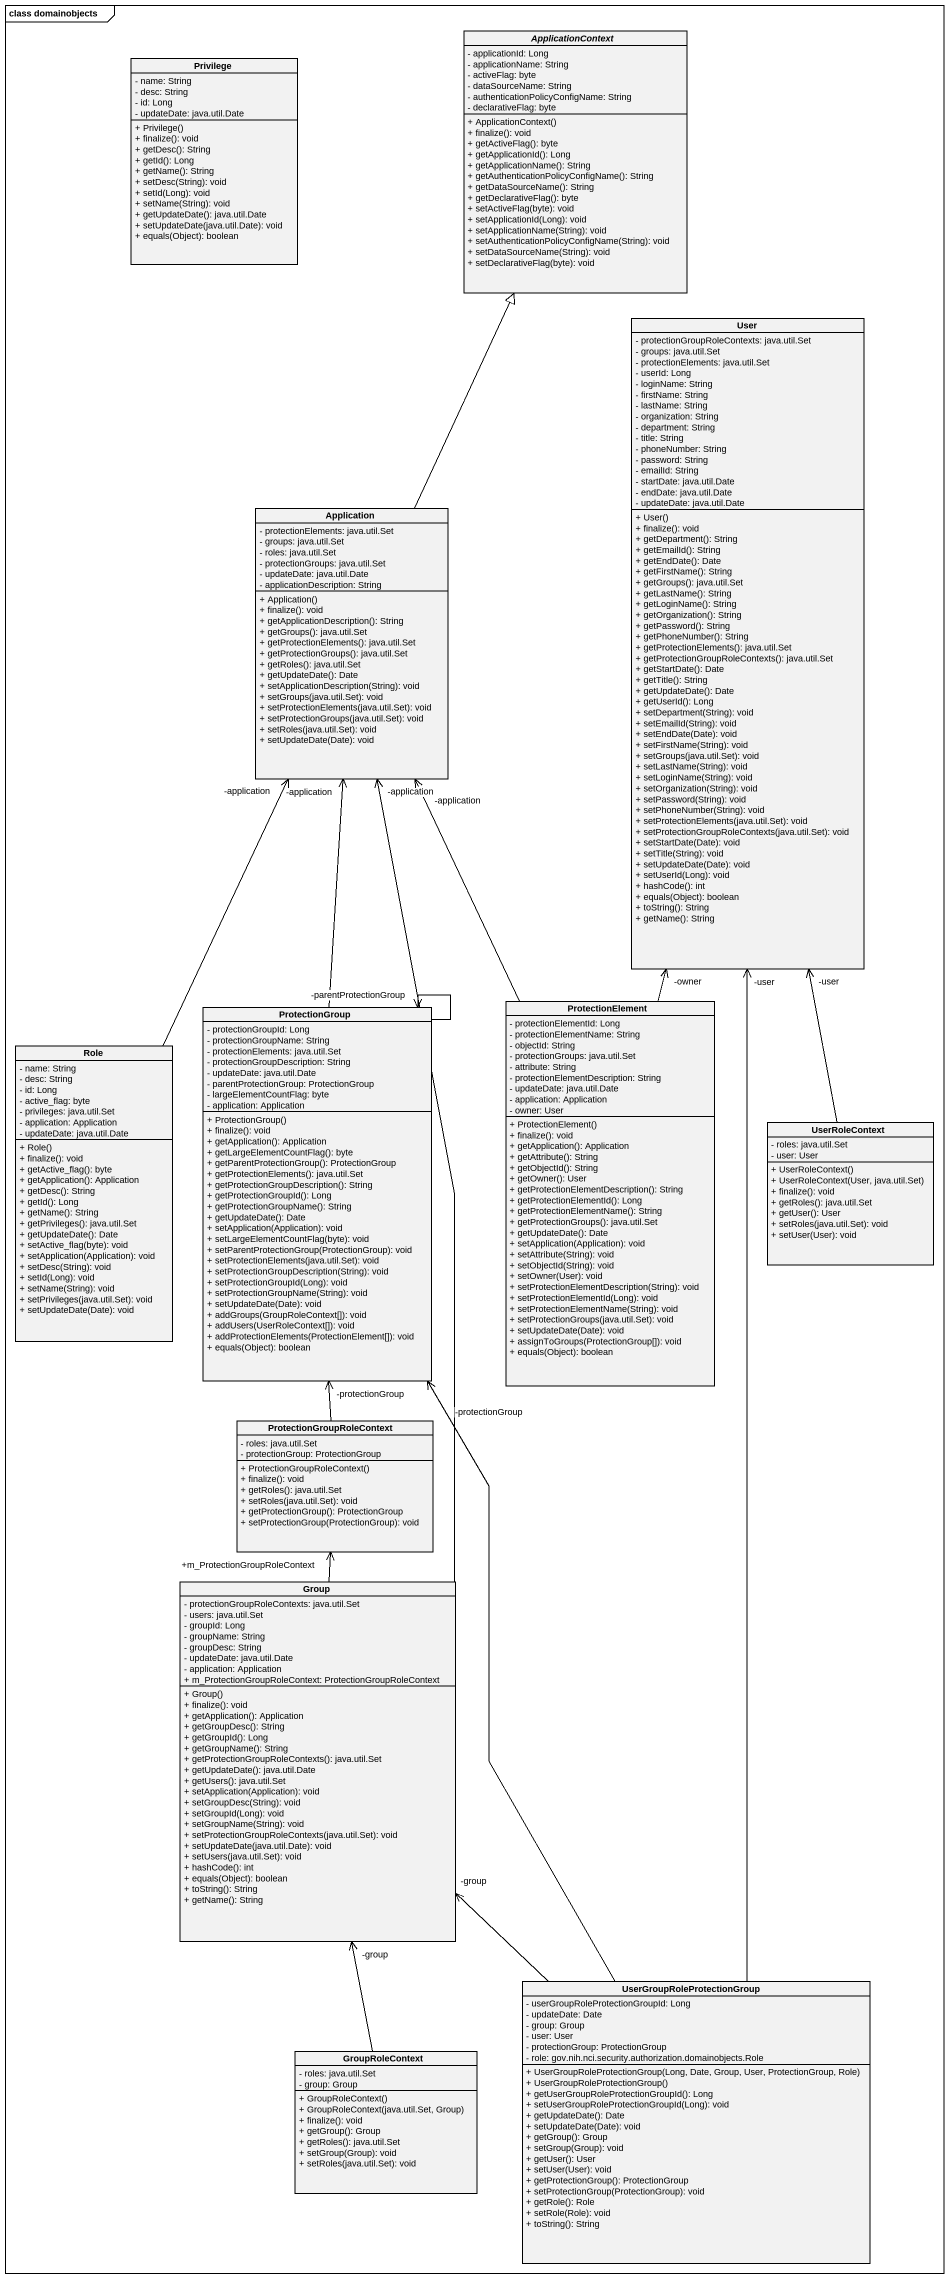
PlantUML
@startuml
mainframe class domainobjects
hide circle
hide empty members
skinparam classAttributeIconSize 0
class Privilege {
  - name: String
  - desc: String
  - id: Long
  - updateDate: java.util.Date
  + Privilege()
  + finalize(): void
  + getDesc(): String
  + getId(): Long
  + getName(): String
  + setDesc(String): void
  + setId(Long): void
  + setName(String): void
  + getUpdateDate(): java.util.Date
  + setUpdateDate(java.util.Date): void
  + equals(Object): boolean
}
abstract class ApplicationContext {
  - applicationId: Long
  - applicationName: String
  - activeFlag: byte
  - dataSourceName: String
  - authenticationPolicyConfigName: String
  - declarativeFlag: byte
  + ApplicationContext()
  + finalize(): void
  + getActiveFlag(): byte
  + getApplicationId(): Long
  + getApplicationName(): String
  + getAuthenticationPolicyConfigName(): String
  + getDataSourceName(): String
  + getDeclarativeFlag(): byte
  + setActiveFlag(byte): void
  + setApplicationId(Long): void
  + setApplicationName(String): void
  + setAuthenticationPolicyConfigName(String): void
  + setDataSourceName(String): void
  + setDeclarativeFlag(byte): void
}
class User {
  - protectionGroupRoleContexts: java.util.Set
  - groups: java.util.Set
  - protectionElements: java.util.Set
  - userId: Long
  - loginName: String
  - firstName: String
  - lastName: String
  - organization: String
  - department: String
  - title: String
  - phoneNumber: String
  - password: String
  - emailId: String
  - startDate: java.util.Date
  - endDate: java.util.Date
  - updateDate: java.util.Date
  + User()
  + finalize(): void
  + getDepartment(): String
  + getEmailId(): String
  + getEndDate(): Date
  + getFirstName(): String
  + getGroups(): java.util.Set
  + getLastName(): String
  + getLoginName(): String
  + getOrganization(): String
  + getPassword(): String
  + getPhoneNumber(): String
  + getProtectionElements(): java.util.Set
  + getProtectionGroupRoleContexts(): java.util.Set
  + getStartDate(): Date
  + getTitle(): String
  + getUpdateDate(): Date
  + getUserId(): Long
  + setDepartment(String): void
  + setEmailId(String): void
  + setEndDate(Date): void
  + setFirstName(String): void
  + setGroups(java.util.Set): void
  + setLastName(String): void
  + setLoginName(String): void
  + setOrganization(String): void
  + setPassword(String): void
  + setPhoneNumber(String): void
  + setProtectionElements(java.util.Set): void
  + setProtectionGroupRoleContexts(java.util.Set): void
  + setStartDate(Date): void
  + setTitle(String): void
  + setUpdateDate(Date): void
  + setUserId(Long): void
  + hashCode(): int
  + equals(Object): boolean
  + toString(): String
  + getName(): String
}
class Application {
  - protectionElements: java.util.Set
  - groups: java.util.Set
  - roles: java.util.Set
  - protectionGroups: java.util.Set
  - updateDate: java.util.Date
  - applicationDescription: String
  + Application()
  + finalize(): void
  + getApplicationDescription(): String
  + getGroups(): java.util.Set
  + getProtectionElements(): java.util.Set
  + getProtectionGroups(): java.util.Set
  + getRoles(): java.util.Set
  + getUpdateDate(): Date
  + setApplicationDescription(String): void
  + setGroups(java.util.Set): void
  + setProtectionElements(java.util.Set): void
  + setProtectionGroups(java.util.Set): void
  + setRoles(java.util.Set): void
  + setUpdateDate(Date): void
}
class ProtectionGroup {
  - protectionGroupId: Long
  - protectionGroupName: String
  - protectionElements: java.util.Set
  - protectionGroupDescription: String
  - updateDate: java.util.Date
  - parentProtectionGroup: ProtectionGroup
  - largeElementCountFlag: byte
  - application: Application
  + ProtectionGroup()
  + finalize(): void
  + getApplication(): Application
  + getLargeElementCountFlag(): byte
  + getParentProtectionGroup(): ProtectionGroup
  + getProtectionElements(): java.util.Set
  + getProtectionGroupDescription(): String
  + getProtectionGroupId(): Long
  + getProtectionGroupName(): String
  + getUpdateDate(): Date
  + setApplication(Application): void
  + setLargeElementCountFlag(byte): void
  + setParentProtectionGroup(ProtectionGroup): void
  + setProtectionElements(java.util.Set): void
  + setProtectionGroupDescription(String): void
  + setProtectionGroupId(Long): void
  + setProtectionGroupName(String): void
  + setUpdateDate(Date): void
  + addGroups(GroupRoleContext[]): void
  + addUsers(UserRoleContext[]): void
  + addProtectionElements(ProtectionElement[]): void
  + equals(Object): boolean
}
class ProtectionElement {
  - protectionElementId: Long
  - protectionElementName: String
  - objectId: String
  - protectionGroups: java.util.Set
  - attribute: String
  - protectionElementDescription: String
  - updateDate: java.util.Date
  - application: Application
  - owner: User
  + ProtectionElement()
  + finalize(): void
  + getApplication(): Application
  + getAttribute(): String
  + getObjectId(): String
  + getOwner(): User
  + getProtectionElementDescription(): String
  + getProtectionElementId(): Long
  + getProtectionElementName(): String
  + getProtectionGroups(): java.util.Set
  + getUpdateDate(): Date
  + setApplication(Application): void
  + setAttribute(String): void
  + setObjectId(String): void
  + setOwner(User): void
  + setProtectionElementDescription(String): void
  + setProtectionElementId(Long): void
  + setProtectionElementName(String): void
  + setProtectionGroups(java.util.Set): void
  + setUpdateDate(Date): void
  + assignToGroups(ProtectionGroup[]): void
  + equals(Object): boolean
}
class Role {
  - name: String
  - desc: String
  - id: Long
  - active_flag: byte
  - privileges: java.util.Set
  - application: Application
  - updateDate: java.util.Date
  + Role()
  + finalize(): void
  + getActive_flag(): byte
  + getApplication(): Application
  + getDesc(): String
  + getId(): Long
  + getName(): String
  + getPrivileges(): java.util.Set
  + getUpdateDate(): Date
  + setActive_flag(byte): void
  + setApplication(Application): void
  + setDesc(String): void
  + setId(Long): void
  + setName(String): void
  + setPrivileges(java.util.Set): void
  + setUpdateDate(Date): void
}
class UserRoleContext {
  - roles: java.util.Set
  - user: User
  + UserRoleContext()
  + UserRoleContext(User, java.util.Set)
  + finalize(): void
  + getRoles(): java.util.Set
  + getUser(): User
  + setRoles(java.util.Set): void
  + setUser(User): void
}
class ProtectionGroupRoleContext {
  - roles: java.util.Set
  - protectionGroup: ProtectionGroup
  + ProtectionGroupRoleContext()
  + finalize(): void
  + getRoles(): java.util.Set
  + setRoles(java.util.Set): void
  + getProtectionGroup(): ProtectionGroup
  + setProtectionGroup(ProtectionGroup): void
}
class "Group" as Group_ {
  - protectionGroupRoleContexts: java.util.Set
  - users: java.util.Set
  - groupId: Long
  - groupName: String
  - groupDesc: String
  - updateDate: java.util.Date
  - application: Application
  + m_ProtectionGroupRoleContext: ProtectionGroupRoleContext
  + Group()
  + finalize(): void
  + getApplication(): Application
  + getGroupDesc(): String
  + getGroupId(): Long
  + getGroupName(): String
  + getProtectionGroupRoleContexts(): java.util.Set
  + getUpdateDate(): java.util.Date
  + getUsers(): java.util.Set
  + setApplication(Application): void
  + setGroupDesc(String): void
  + setGroupId(Long): void
  + setGroupName(String): void
  + setProtectionGroupRoleContexts(java.util.Set): void
  + setUpdateDate(java.util.Date): void
  + setUsers(java.util.Set): void
  + hashCode(): int
  + equals(Object): boolean
  + toString(): String
  + getName(): String
}
class UserGroupRoleProtectionGroup {
  - userGroupRoleProtectionGroupId: Long
  - updateDate: Date
  - group: Group
  - user: User
  - protectionGroup: ProtectionGroup
  - role: gov.nih.nci.security.authorization.domainobjects.Role
  + UserGroupRoleProtectionGroup(Long, Date, Group, User, ProtectionGroup, Role)
  + UserGroupRoleProtectionGroup()
  + getUserGroupRoleProtectionGroupId(): Long
  + setUserGroupRoleProtectionGroupId(Long): void
  + getUpdateDate(): Date
  + setUpdateDate(Date): void
  + getGroup(): Group
  + setGroup(Group): void
  + getUser(): User
  + setUser(User): void
  + getProtectionGroup(): ProtectionGroup
  + setProtectionGroup(ProtectionGroup): void
  + getRole(): Role
  + setRole(Role): void
  + toString(): String
}
class GroupRoleContext {
  - roles: java.util.Set
  - group: Group
  + GroupRoleContext()
  + GroupRoleContext(java.util.Set, Group)
  + finalize(): void
  + getGroup(): Group
  + getRoles(): java.util.Set
  + setGroup(Group): void
  + setRoles(java.util.Set): void
}
Application -up-|> ApplicationContext
ProtectionGroup -up-> "-application" Application
ProtectionGroup --> "-parentProtectionGroup" ProtectionGroup
ProtectionElement -up-> "-owner" User
ProtectionElement -up-> "-application" Application
Role -up-> "-application" Application
UserRoleContext -up-> "-user" User
ProtectionGroupRoleContext -up-> "-protectionGroup" ProtectionGroup
Group_ -up-> "-application" Application
Group_ -up-> "+m_ProtectionGroupRoleContext" ProtectionGroupRoleContext
UserGroupRoleProtectionGroup -up-> "-user" User
UserGroupRoleProtectionGroup -up-> "-protectionGroup" ProtectionGroup
UserGroupRoleProtectionGroup -up-> "-group" Group_
GroupRoleContext -up-> "-group" Group_
@enduml
